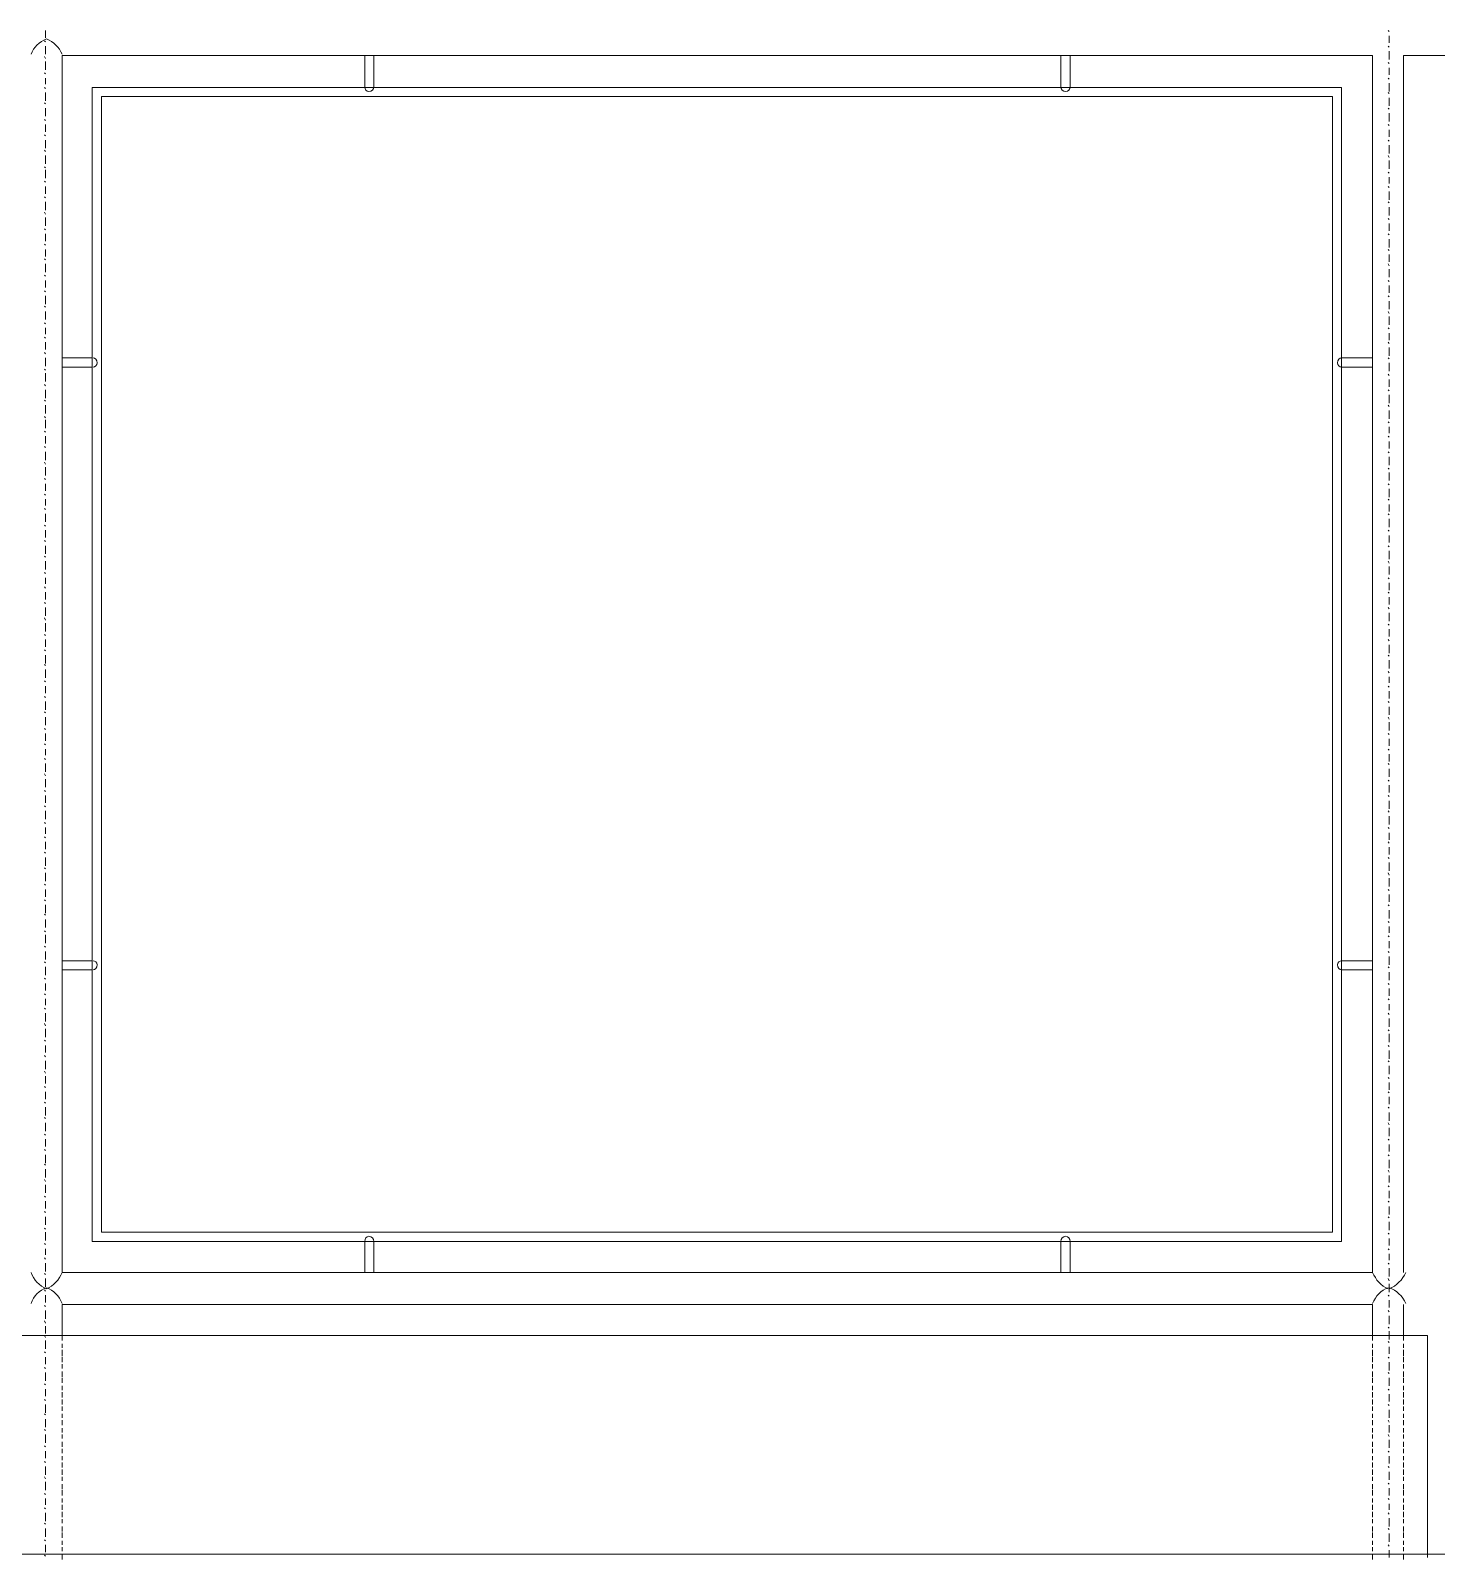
# Model space of a CAD drawing. Header units: millimetres. Extents: x 2928 to 3112, y 1220 to 1280.
# Drawn here: x 3072.221 to 3074.473, y 1234.446 to 1236.896 of the extents above; entities that cross this region are included whole.
import ezdxf

# ---------------------------------------------------------------- set-up
doc = ezdxf.new("R2010")
doc.units = ezdxf.units.MM

msp = doc.modelspace()

# ---------------------------------------------------------------- linework, layer by layer
at = {"color": 252, "linetype": 'Continuous', "lineweight": 13, "true_color": 0x989898}
for points in [[(3072.2452, 1236.87775), (3072.24355, 1236.8794), (3072.24355, 1236.8794)], [(3072.2452, 1236.88437), (3072.2452, 1236.89594), (3072.2452, 1236.89594)], [(3074.39704, 1236.89429), (3074.39539, 1236.89594), (3074.39539, 1236.89594)], [(3074.39704, 1236.8761), (3074.39704, 1236.88767), (3074.39704, 1236.88767)], [(3072.2452, 1236.8579), (3072.2452, 1236.87113), (3072.2452, 1236.87113)], [(3074.39704, 1236.86948), (3074.39539, 1236.87113), (3074.39539, 1236.87113)], [(3074.39704, 1236.84963), (3074.39704, 1236.86286), (3074.39704, 1236.86286)], [(3072.2452, 1236.85129), (3072.24355, 1236.85459), (3072.24355, 1236.85459)], [(3072.2452, 1236.83309), (3072.2452, 1236.84632), (3072.2452, 1236.84632)], [(3074.39704, 1236.84302), (3074.39539, 1236.84467), (3074.39539, 1236.84467)], [(3074.39704, 1236.82482), (3074.39704, 1236.8364), (3074.39704, 1236.8364)], [(3072.2452, 1236.82648), (3072.24355, 1236.82813), (3072.24355, 1236.82813)], [(3072.2452, 1236.80994), (3072.2452, 1236.81986), (3072.2452, 1236.81986)], [(3074.39704, 1236.81821), (3074.39539, 1236.81986), (3074.39539, 1236.81986)], [(3074.39704, 1236.79836), (3074.39704, 1236.81159), (3074.39704, 1236.81159)], [(3072.2452, 1236.80332), (3072.24355, 1236.80497), (3072.24355, 1236.80497)], [(3072.2452, 1236.78347), (3072.2452, 1236.7967), (3072.2452, 1236.7967)], [(3074.39704, 1236.79505), (3074.39539, 1236.7967), (3074.39539, 1236.7967)], [(3074.39704, 1236.7752), (3074.39704, 1236.78843), (3074.39704, 1236.78843)], [(3072.2452, 1236.77851), (3072.24355, 1236.78016), (3072.24355, 1236.78016)], [(3072.2452, 1236.75866), (3072.2452, 1236.77189), (3072.2452, 1236.77189)], [(3074.39704, 1236.77024), (3074.39539, 1236.77189), (3074.39539, 1236.77189)], [(3074.39704, 1236.75039), (3074.39704, 1236.76362), (3074.39704, 1236.76362)], [(3072.2452, 1236.75205), (3072.24355, 1236.7537), (3072.24355, 1236.7537)], [(3072.2452, 1236.73385), (3072.2452, 1236.74543), (3072.2452, 1236.74543)], [(3074.39704, 1236.74378), (3074.39539, 1236.74543), (3074.39539, 1236.74543)], [(3074.39704, 1236.72558), (3074.39704, 1236.73716), (3074.39704, 1236.73716)], [(3072.2452, 1236.72724), (3072.24355, 1236.72889), (3072.24355, 1236.72889)], [(3072.2452, 1236.70739), (3072.2452, 1236.72062), (3072.2452, 1236.72062)], [(3074.39704, 1236.71897), (3074.39539, 1236.72062), (3074.39539, 1236.72062)], [(3074.39704, 1236.69912), (3074.39704, 1236.71235), (3074.39704, 1236.71235)], [(3072.2452, 1236.70243), (3072.24355, 1236.70408), (3072.24355, 1236.70408)], [(3072.2452, 1236.68258), (3072.2452, 1236.69581), (3072.2452, 1236.69581)], [(3074.39704, 1236.6925), (3074.39539, 1236.69581), (3074.39539, 1236.69581)], [(3074.39704, 1236.67431), (3074.39704, 1236.68754), (3074.39704, 1236.68754)], [(3072.2452, 1236.67596), (3072.24355, 1236.67762), (3072.24355, 1236.67762)], [(3072.2452, 1236.65942), (3072.2452, 1236.67265), (3072.2452, 1236.67265)], [(3074.39704, 1236.66769), (3074.39539, 1236.66935), (3074.39539, 1236.66935)], [(3074.39704, 1236.65115), (3074.39704, 1236.66108), (3074.39704, 1236.66108)], [(3072.2452, 1236.65281), (3072.24355, 1236.65446), (3072.24355, 1236.65446)], [(3072.2452, 1236.63461), (3072.2452, 1236.64619), (3072.2452, 1236.64619)], [(3074.39704, 1236.64454), (3074.39539, 1236.64619), (3074.39539, 1236.64619)], [(3074.39704, 1236.62469), (3074.39704, 1236.63792), (3074.39704, 1236.63792)], [(3072.2452, 1236.628), (3072.24355, 1236.62965), (3072.24355, 1236.62965)], [(3072.2452, 1236.60815), (3072.2452, 1236.62138), (3072.2452, 1236.62138)], [(3074.39704, 1236.61973), (3074.39539, 1236.62138), (3074.39539, 1236.62138)], [(3074.39704, 1236.59988), (3074.39704, 1236.61311), (3074.39704, 1236.61311)], [(3072.2452, 1236.60153), (3072.24355, 1236.60484), (3072.24355, 1236.60484)], [(3072.2452, 1236.58334), (3072.2452, 1236.59657), (3072.2452, 1236.59657)], [(3074.39704, 1236.59326), (3074.39539, 1236.59492), (3074.39539, 1236.59492)], [(3074.39704, 1236.57507), (3074.39704, 1236.58665), (3074.39704, 1236.58665)], [(3072.2452, 1236.57672), (3072.24355, 1236.57838), (3072.24355, 1236.57838)], [(3072.2452, 1236.55853), (3072.2452, 1236.57011), (3072.2452, 1236.57011)], [(3074.39704, 1236.56845), (3074.39539, 1236.57011), (3074.39539, 1236.57011)], [(3074.39704, 1236.54861), (3074.39704, 1236.56184), (3074.39704, 1236.56184)], [(3072.2452, 1236.55191), (3072.24355, 1236.55357), (3072.24355, 1236.55357)], [(3072.2452, 1236.53372), (3072.2452, 1236.5453), (3072.2452, 1236.5453)], [(3074.39704, 1236.54364), (3074.39539, 1236.5453), (3074.39539, 1236.5453)], [(3074.39704, 1236.52545), (3074.39704, 1236.53703), (3074.39704, 1236.53703)], [(3072.2452, 1236.52876), (3072.24355, 1236.53041), (3072.24355, 1236.53041)], [(3072.2452, 1236.50891), (3072.2452, 1236.52214), (3072.2452, 1236.52214)], [(3074.39704, 1236.51883), (3074.39539, 1236.52214), (3074.39539, 1236.52214)], [(3074.39704, 1236.50064), (3074.39704, 1236.51387), (3074.39704, 1236.51387)], [(3072.2452, 1236.50229), (3072.24355, 1236.50395), (3072.24355, 1236.50395)], [(3072.2452, 1236.4841), (3072.2452, 1236.49568), (3072.2452, 1236.49568)], [(3074.39704, 1236.49402), (3074.39539, 1236.49568), (3074.39539, 1236.49568)], [(3074.39704, 1236.47583), (3074.39704, 1236.48741), (3074.39704, 1236.48741)], [(3072.2452, 1236.47748), (3072.24355, 1236.47914), (3072.24355, 1236.47914)], [(3072.2452, 1236.45764), (3072.2452, 1236.47087), (3072.2452, 1236.47087)], [(3074.39704, 1236.46921), (3074.39539, 1236.47087), (3074.39539, 1236.47087)], [(3072.2452, 1236.45267), (3072.24355, 1236.45433), (3072.24355, 1236.45433)], [(3072.2452, 1236.43283), (3072.2452, 1236.44606), (3072.2452, 1236.44606)], [(3074.39704, 1236.44275), (3074.39539, 1236.44606), (3074.39539, 1236.44606)], [(3074.39704, 1236.44937), (3074.39704, 1236.4626), (3074.39704, 1236.4626)], [(3072.2452, 1236.42621), (3072.24355, 1236.42786), (3072.24355, 1236.42786)], [(3072.2452, 1236.40967), (3072.2452, 1236.41959), (3072.2452, 1236.41959)], [(3074.39704, 1236.41794), (3074.39539, 1236.41959), (3074.39539, 1236.41959)], [(3074.39704, 1236.42456), (3074.39704, 1236.43779), (3074.39704, 1236.43779)], [(3072.2452, 1236.40305), (3072.24355, 1236.40471), (3072.24355, 1236.40471)], [(3072.2452, 1236.38486), (3072.2452, 1236.39644), (3072.2452, 1236.39644)], [(3074.39704, 1236.39478), (3074.39539, 1236.39644), (3074.39539, 1236.39644)], [(3074.39704, 1236.39975), (3074.39704, 1236.41132), (3074.39704, 1236.41132)], [(3072.2452, 1236.37824), (3072.24355, 1236.3799), (3072.24355, 1236.3799)], [(3072.2452, 1236.3584), (3072.2452, 1236.37163), (3072.2452, 1236.37163)], [(3074.39704, 1236.36997), (3074.39539, 1236.37163), (3074.39539, 1236.37163)], [(3074.39704, 1236.37494), (3074.39704, 1236.38817), (3074.39704, 1236.38817)], [(3072.2452, 1236.35178), (3072.24355, 1236.35343), (3072.24355, 1236.35343)], [(3072.2452, 1236.33359), (3072.2452, 1236.34682), (3072.2452, 1236.34682)], [(3074.39704, 1236.34351), (3074.39539, 1236.34517), (3074.39539, 1236.34517)], [(3074.39704, 1236.35013), (3074.39704, 1236.36336), (3074.39704, 1236.36336)], [(3072.2452, 1236.32697), (3072.24355, 1236.32863), (3072.24355, 1236.32863)], [(3072.2452, 1236.30712), (3072.2452, 1236.32036), (3072.2452, 1236.32036)], [(3074.39704, 1236.3187), (3074.39539, 1236.32036), (3074.39539, 1236.32036)], [(3074.39704, 1236.32532), (3074.39704, 1236.3369), (3074.39704, 1236.3369)], [(3072.2452, 1236.30216), (3072.24355, 1236.30382), (3072.24355, 1236.30382)], [(3072.2452, 1236.28231), (3072.2452, 1236.29555), (3072.2452, 1236.29555)], [(3074.39704, 1236.29389), (3074.39539, 1236.29555), (3074.39539, 1236.29555)], [(3074.39704, 1236.29885), (3074.39704, 1236.31209), (3074.39704, 1236.31209)], [(3072.2452, 1236.2757), (3072.24355, 1236.27735), (3072.24355, 1236.27735)], [(3072.2452, 1236.25916), (3072.2452, 1236.27239), (3072.2452, 1236.27239)], [(3074.39704, 1236.26743), (3074.39539, 1236.26908), (3074.39539, 1236.26908)], [(3074.39704, 1236.27404), (3074.39704, 1236.28728), (3074.39704, 1236.28728)], [(3072.2452, 1236.25254), (3072.24355, 1236.2542), (3072.24355, 1236.2542)], [(3072.2452, 1236.23435), (3072.2452, 1236.24593), (3072.2452, 1236.24593)], [(3074.39704, 1236.24427), (3074.39539, 1236.24593), (3074.39539, 1236.24593)], [(3074.39704, 1236.25089), (3074.39704, 1236.26081), (3074.39704, 1236.26081)], [(3072.2452, 1236.22773), (3072.24355, 1236.22939), (3072.24355, 1236.22939)], [(3072.2452, 1236.20788), (3072.2452, 1236.22112), (3072.2452, 1236.22112)], [(3074.39704, 1236.21946), (3074.39539, 1236.22112), (3074.39539, 1236.22112)], [(3074.39704, 1236.22608), (3074.39704, 1236.23766), (3074.39704, 1236.23766)], [(3072.2452, 1236.20127), (3072.24355, 1236.20458), (3072.24355, 1236.20458)], [(3072.2452, 1236.18307), (3072.2452, 1236.19631), (3072.2452, 1236.19631)], [(3074.39704, 1236.193), (3074.39539, 1236.19465), (3074.39539, 1236.19465)], [(3074.39704, 1236.19961), (3074.39704, 1236.21285), (3074.39704, 1236.21285)], [(3072.2452, 1236.17646), (3072.24355, 1236.17811), (3072.24355, 1236.17811)], [(3072.2452, 1236.15826), (3072.2452, 1236.16984), (3072.2452, 1236.16984)], [(3074.39704, 1236.16819), (3074.39539, 1236.16984), (3074.39539, 1236.16984)], [(3074.39704, 1236.1748), (3074.39704, 1236.18804), (3074.39704, 1236.18804)], [(3072.2452, 1236.15165), (3072.24355, 1236.1533), (3072.24355, 1236.1533)], [(3072.2452, 1236.13511), (3072.2452, 1236.14503), (3072.2452, 1236.14503)], [(3074.39704, 1236.14338), (3074.39539, 1236.14503), (3074.39539, 1236.14503)], [(3074.39704, 1236.14834), (3074.39704, 1236.16157), (3074.39704, 1236.16157)], [(3072.2452, 1236.12849), (3072.24355, 1236.13015), (3072.24355, 1236.13015)], [(3072.2452, 1236.10864), (3072.2452, 1236.12188), (3072.2452, 1236.12188)], [(3074.39704, 1236.12022), (3074.39539, 1236.12188), (3074.39539, 1236.12188)], [(3074.39704, 1236.12518), (3074.39704, 1236.13676), (3074.39704, 1236.13676)], [(3072.2452, 1236.10203), (3072.24355, 1236.10368), (3072.24355, 1236.10368)], [(3072.2452, 1236.08383), (3072.2452, 1236.09541), (3072.2452, 1236.09541)], [(3074.39704, 1236.09376), (3074.39539, 1236.09541), (3074.39539, 1236.09541)], [(3074.39704, 1236.10037), (3074.39704, 1236.11361), (3074.39704, 1236.11361)], [(3072.2452, 1236.07722), (3072.24355, 1236.07887), (3072.24355, 1236.07887)], [(3074.39704, 1236.07556), (3074.39704, 1236.08714), (3074.39704, 1236.08714)], [(3072.2452, 1236.05241), (3072.24355, 1236.05406), (3072.24355, 1236.05406)], [(3072.2452, 1236.05737), (3072.2452, 1236.0706), (3072.2452, 1236.0706)], [(3074.39704, 1236.06895), (3074.39539, 1236.0706), (3074.39539, 1236.0706)], [(3074.39704, 1236.0491), (3074.39704, 1236.06233), (3074.39704, 1236.06233)], [(3072.2452, 1236.02595), (3072.24355, 1236.0276), (3072.24355, 1236.0276)], [(3072.2452, 1236.03256), (3072.2452, 1236.04579), (3072.2452, 1236.04579)], [(3074.39704, 1236.04249), (3074.39539, 1236.04579), (3074.39539, 1236.04579)], [(3074.39704, 1236.02429), (3074.39704, 1236.03752), (3074.39704, 1236.03752)], [(3072.2452, 1236.00279), (3072.24355, 1236.00444), (3072.24355, 1236.00444)], [(3072.2452, 1236.00941), (3072.2452, 1236.01933), (3072.2452, 1236.01933)], [(3074.39704, 1236.01768), (3074.39539, 1236.01933), (3074.39539, 1236.01933)], [(3074.39704, 1235.99948), (3074.39704, 1236.01106), (3074.39704, 1236.01106)], [(3072.2452, 1235.97798), (3072.24355, 1235.97963), (3072.24355, 1235.97963)], [(3072.2452, 1235.9846), (3072.2452, 1235.99617), (3072.2452, 1235.99617)], [(3074.39704, 1235.99452), (3074.39539, 1235.99617), (3074.39539, 1235.99617)], [(3074.39704, 1235.97633), (3074.39704, 1235.9879), (3074.39704, 1235.9879)], [(3072.2452, 1235.95152), (3072.24355, 1235.95482), (3072.24355, 1235.95482)], [(3072.2452, 1235.95813), (3072.2452, 1235.97136), (3072.2452, 1235.97136)], [(3074.39704, 1235.96971), (3074.39539, 1235.97136), (3074.39539, 1235.97136)], [(3074.39704, 1235.94986), (3074.39704, 1235.96309), (3074.39704, 1235.96309)], [(3072.2452, 1235.92671), (3072.24355, 1235.92836), (3072.24355, 1235.92836)], [(3072.2452, 1235.93332), (3072.2452, 1235.94655), (3072.2452, 1235.94655)], [(3074.39704, 1235.94325), (3074.39539, 1235.9449), (3074.39539, 1235.9449)], [(3074.39704, 1235.92505), (3074.39704, 1235.93663), (3074.39704, 1235.93663)], [(3072.2452, 1235.9019), (3072.24355, 1235.90355), (3072.24355, 1235.90355)], [(3072.2452, 1235.90851), (3072.2452, 1235.92009), (3072.2452, 1235.92009)], [(3074.39704, 1235.91844), (3074.39539, 1235.92009), (3074.39539, 1235.92009)], [(3074.39704, 1235.89859), (3074.39704, 1235.91182), (3074.39704, 1235.91182)], [(3072.2452, 1235.87874), (3072.24355, 1235.88039), (3072.24355, 1235.88039)], [(3072.2452, 1235.88205), (3072.2452, 1235.89528), (3072.2452, 1235.89528)], [(3074.39704, 1235.89363), (3074.39539, 1235.89528), (3074.39539, 1235.89528)], [(3074.39704, 1235.87378), (3074.39704, 1235.88701), (3074.39704, 1235.88701)], [(3072.2452, 1235.85228), (3072.24355, 1235.85393), (3072.24355, 1235.85393)], [(3072.2452, 1235.85889), (3072.2452, 1235.87212), (3072.2452, 1235.87212)], [(3074.39704, 1235.86716), (3074.39539, 1235.86882), (3074.39539, 1235.86882)], [(3074.39704, 1235.85062), (3074.39704, 1235.86055), (3074.39704, 1235.86055)], [(3072.2452, 1235.82747), (3072.24355, 1235.82912), (3072.24355, 1235.82912)], [(3072.2452, 1235.83408), (3072.2452, 1235.84566), (3072.2452, 1235.84566)], [(3074.39704, 1235.84401), (3074.39539, 1235.84566), (3074.39539, 1235.84566)], [(3074.39704, 1235.82581), (3074.39704, 1235.83739), (3074.39704, 1235.83739)], [(3072.2452, 1235.80266), (3072.24355, 1235.80431), (3072.24355, 1235.80431)], [(3072.2452, 1235.80762), (3072.2452, 1235.82085), (3072.2452, 1235.82085)], [(3074.39704, 1235.8192), (3074.39539, 1235.82085), (3074.39539, 1235.82085)], [(3074.39704, 1235.79935), (3074.39704, 1235.81258), (3074.39704, 1235.81258)], [(3072.2452, 1235.77619), (3072.24355, 1235.77785), (3072.24355, 1235.77785)], [(3072.2452, 1235.78281), (3072.2452, 1235.79604), (3072.2452, 1235.79604)], [(3074.39704, 1235.79273), (3074.39539, 1235.79604), (3074.39539, 1235.79604)], [(3074.39704, 1235.77454), (3074.39704, 1235.78777), (3074.39704, 1235.78777)], [(3072.2452, 1235.75138), (3072.24355, 1235.75304), (3072.24355, 1235.75304)], [(3072.2452, 1235.758), (3072.2452, 1235.76958), (3072.2452, 1235.76958)], [(3074.39704, 1235.76792), (3074.39539, 1235.76958), (3074.39539, 1235.76958)], [(3074.39704, 1235.74973), (3074.39704, 1235.76131), (3074.39704, 1235.76131)], [(3072.2452, 1235.72823), (3072.24355, 1235.72988), (3072.24355, 1235.72988)], [(3072.2452, 1235.73484), (3072.2452, 1235.74477), (3072.2452, 1235.74477)], [(3074.39704, 1235.74311), (3074.39539, 1235.74477), (3074.39539, 1235.74477)], [(3074.39704, 1235.72492), (3074.39704, 1235.7365), (3074.39704, 1235.7365)], [(3072.2452, 1235.70176), (3072.24355, 1235.70507), (3072.24355, 1235.70507)], [(3072.2452, 1235.70838), (3072.2452, 1235.72161), (3072.2452, 1235.72161)], [(3074.39704, 1235.71996), (3074.39539, 1235.72161), (3074.39539, 1235.72161)], [(3074.39704, 1235.70011), (3074.39704, 1235.71334), (3074.39704, 1235.71334)], [(3072.2452, 1235.68357), (3072.2452, 1235.6968), (3072.2452, 1235.6968)], [(3074.39704, 1235.69349), (3074.39539, 1235.69515), (3074.39539, 1235.69515)], [(3074.39704, 1235.6753), (3074.39704, 1235.68688), (3074.39704, 1235.68688)], [(3072.2452, 1235.67695), (3072.24355, 1235.67861), (3072.24355, 1235.67861)], [(3072.2452, 1235.65876), (3072.2452, 1235.67034), (3072.2452, 1235.67034)], [(3074.39704, 1235.66868), (3074.39539, 1235.67034), (3074.39539, 1235.67034)], [(3074.39704, 1235.64884), (3074.39704, 1235.66207), (3074.39704, 1235.66207)], [(3072.2452, 1235.65214), (3072.24355, 1235.6538), (3072.24355, 1235.6538)], [(3072.2452, 1235.6323), (3072.2452, 1235.64553), (3072.2452, 1235.64553)], [(3074.39704, 1235.64387), (3074.39539, 1235.64553), (3074.39539, 1235.64553)], [(3074.39704, 1235.62403), (3074.39704, 1235.63726), (3074.39704, 1235.63726)], [(3072.2452, 1235.62568), (3072.24355, 1235.62733), (3072.24355, 1235.62733)], [(3072.2452, 1235.60914), (3072.2452, 1235.61906), (3072.2452, 1235.61906)], [(3074.39704, 1235.61741), (3074.39539, 1235.61906), (3074.39539, 1235.61906)], [(3074.39704, 1235.59922), (3074.39704, 1235.61079), (3074.39704, 1235.61079)], [(3072.2452, 1235.60252), (3072.24355, 1235.60418), (3072.24355, 1235.60418)], [(3072.2452, 1235.58433), (3072.2452, 1235.59591), (3072.2452, 1235.59591)], [(3074.39704, 1235.59425), (3074.39539, 1235.59591), (3074.39539, 1235.59591)], [(3074.39704, 1235.57606), (3074.39704, 1235.58764), (3074.39704, 1235.58764)], [(3072.2452, 1235.57771), (3072.24355, 1235.57937), (3072.24355, 1235.57937)], [(3072.2452, 1235.55787), (3072.2452, 1235.5711), (3072.2452, 1235.5711)], [(3074.39704, 1235.56944), (3074.39539, 1235.5711), (3074.39539, 1235.5711)], [(3074.39704, 1235.5496), (3074.39704, 1235.56283), (3074.39704, 1235.56283)], [(3072.2452, 1235.5529), (3072.24355, 1235.55456), (3072.24355, 1235.55456)], [(3072.2452, 1235.53306), (3072.2452, 1235.54629), (3072.2452, 1235.54629)], [(3074.39704, 1235.54298), (3074.39539, 1235.54629), (3074.39539, 1235.54629)], [(3074.39704, 1235.52479), (3074.39704, 1235.53802), (3074.39704, 1235.53802)], [(3072.2452, 1235.52644), (3072.24355, 1235.52809), (3072.24355, 1235.52809)], [(3072.2452, 1235.50825), (3072.2452, 1235.51982), (3072.2452, 1235.51982)], [(3074.39704, 1235.51817), (3074.39539, 1235.51982), (3074.39539, 1235.51982)], [(3074.39704, 1235.49998), (3074.39704, 1235.51155), (3074.39704, 1235.51155)], [(3072.2452, 1235.50163), (3072.24355, 1235.50328), (3072.24355, 1235.50328)], [(3072.2452, 1235.48178), (3072.2452, 1235.49502), (3072.2452, 1235.49502)], [(3074.39704, 1235.49336), (3074.39539, 1235.49502), (3074.39539, 1235.49502)], [(3074.39704, 1235.47351), (3074.39704, 1235.48675), (3074.39704, 1235.48675)], [(3072.2452, 1235.47848), (3072.24355, 1235.48013), (3072.24355, 1235.48013)], [(3072.2452, 1235.45863), (3072.2452, 1235.47186), (3072.2452, 1235.47186)], [(3074.39704, 1235.4669), (3074.39539, 1235.46855), (3074.39539, 1235.46855)], [(3074.39704, 1235.45036), (3074.39704, 1235.46028), (3074.39704, 1235.46028)], [(3072.2452, 1235.45201), (3072.24355, 1235.45367), (3072.24355, 1235.45367)], [(3072.2452, 1235.43382), (3072.2452, 1235.44705), (3072.2452, 1235.44705)], [(3074.39704, 1235.44374), (3074.39539, 1235.4454), (3074.39539, 1235.4454)], [(3074.39704, 1235.42555), (3074.39704, 1235.43713), (3074.39704, 1235.43713)], [(3072.2452, 1235.4272), (3072.24355, 1235.42886), (3072.24355, 1235.42886)], [(3072.2452, 1235.40735), (3072.2452, 1235.42059), (3072.2452, 1235.42059)], [(3074.39704, 1235.41893), (3074.39539, 1235.42059), (3074.39539, 1235.42059)], [(3074.39704, 1235.39908), (3074.39704, 1235.41232), (3074.39704, 1235.41232)], [(3072.2452, 1235.40239), (3072.24355, 1235.40405), (3072.24355, 1235.40405)], [(3072.2452, 1235.38254), (3072.2452, 1235.39578), (3072.2452, 1235.39578)], [(3074.39704, 1235.39412), (3074.39539, 1235.39578), (3074.39539, 1235.39578)], [(3074.39704, 1235.37427), (3074.39704, 1235.38751), (3074.39704, 1235.38751)], [(3072.2452, 1235.37593), (3072.24355, 1235.37758), (3072.24355, 1235.37758)], [(3072.2452, 1235.35773), (3072.2452, 1235.36931), (3072.2452, 1235.36931)], [(3074.39704, 1235.36766), (3074.39539, 1235.36931), (3074.39539, 1235.36931)], [(3074.39704, 1235.34946), (3074.39704, 1235.36104), (3074.39704, 1235.36104)], [(3072.2452, 1235.35112), (3072.24355, 1235.35277), (3072.24355, 1235.35277)], [(3072.2452, 1235.33458), (3072.2452, 1235.3445), (3072.2452, 1235.3445)], [(3074.39704, 1235.34285), (3074.39539, 1235.3445), (3074.39539, 1235.3445)], [(3074.39704, 1235.32631), (3074.39704, 1235.33623), (3074.39704, 1235.33623)], [(3072.2452, 1235.32796), (3072.24355, 1235.32962), (3072.24355, 1235.32962)], [(3072.2452, 1235.30811), (3072.2452, 1235.32135), (3072.2452, 1235.32135)], [(3074.39704, 1235.31969), (3074.39539, 1235.32135), (3074.39539, 1235.32135)], [(3074.39704, 1235.29984), (3074.39704, 1235.31308), (3074.39704, 1235.31308)], [(3072.2452, 1235.3015), (3072.24355, 1235.30481), (3072.24355, 1235.30481)], [(3072.2452, 1235.2833), (3072.2452, 1235.29654), (3072.2452, 1235.29654)], [(3074.39704, 1235.29323), (3074.39539, 1235.29488), (3074.39539, 1235.29488)], [(3074.39704, 1235.27503), (3074.39704, 1235.28827), (3074.39704, 1235.28827)], [(3072.2452, 1235.27669), (3072.24355, 1235.27834), (3072.24355, 1235.27834)], [(3072.2452, 1235.25849), (3072.2452, 1235.27007), (3072.2452, 1235.27007)], [(3074.39704, 1235.26842), (3074.39539, 1235.27007), (3074.39539, 1235.27007)], [(3072.2452, 1235.25188), (3072.24355, 1235.25353), (3072.24355, 1235.25353)], [(3072.2452, 1235.23203), (3072.2452, 1235.24526), (3072.2452, 1235.24526)], [(3074.39704, 1235.24361), (3074.39539, 1235.24526), (3074.39539, 1235.24526)], [(3074.39704, 1235.24857), (3074.39704, 1235.2618), (3074.39704, 1235.2618)], [(3072.2452, 1235.22541), (3072.24355, 1235.22872), (3072.24355, 1235.22872)], [(3072.2452, 1235.20888), (3072.2452, 1235.22045), (3072.2452, 1235.22045)], [(3074.39704, 1235.21714), (3074.39539, 1235.2188), (3074.39539, 1235.2188)], [(3074.39704, 1235.22376), (3074.39704, 1235.23699), (3074.39704, 1235.23699)], [(3072.2452, 1235.20226), (3072.24355, 1235.20391), (3072.24355, 1235.20391)], [(3072.2452, 1235.18407), (3072.2452, 1235.19564), (3072.2452, 1235.19564)], [(3074.39704, 1235.19399), (3074.39539, 1235.19564), (3074.39539, 1235.19564)], [(3074.39704, 1235.19895), (3074.39704, 1235.21053), (3074.39704, 1235.21053)], [(3072.2452, 1235.17745), (3072.24355, 1235.1791), (3072.24355, 1235.1791)], [(3072.2452, 1235.1576), (3072.2452, 1235.17083), (3072.2452, 1235.17083)], [(3074.39704, 1235.16918), (3074.39539, 1235.17083), (3074.39539, 1235.17083)], [(3074.39704, 1235.1758), (3074.39704, 1235.18737), (3074.39704, 1235.18737)], [(3072.2452, 1235.15264), (3072.24355, 1235.15429), (3072.24355, 1235.15429)], [(3072.2452, 1235.13279), (3072.2452, 1235.14602), (3072.2452, 1235.14602)], [(3074.39704, 1235.14272), (3074.39539, 1235.14602), (3074.39539, 1235.14602)], [(3074.39704, 1235.14933), (3074.39704, 1235.16256), (3074.39704, 1235.16256)], [(3072.2452, 1235.12618), (3072.24355, 1235.12783), (3072.24355, 1235.12783)], [(3072.2452, 1235.10798), (3072.2452, 1235.11956), (3072.2452, 1235.11956)], [(3074.39704, 1235.11791), (3074.39539, 1235.11956), (3074.39539, 1235.11956)], [(3074.39704, 1235.12452), (3074.39704, 1235.13775), (3074.39704, 1235.13775)], [(3072.2452, 1235.10137), (3072.24355, 1235.10302), (3072.24355, 1235.10302)], [(3072.2452, 1235.08152), (3072.2452, 1235.09475), (3072.2452, 1235.09475)], [(3074.39704, 1235.0931), (3074.39539, 1235.09475), (3074.39539, 1235.09475)], [(3074.39704, 1235.09971), (3074.39704, 1235.11129), (3074.39704, 1235.11129)], [(3072.2452, 1235.07821), (3072.24355, 1235.07986), (3072.24355, 1235.07986)], [(3072.2452, 1235.05836), (3072.2452, 1235.07159), (3072.2452, 1235.07159)], [(3074.39704, 1235.06663), (3074.39539, 1235.06994), (3074.39539, 1235.06994)], [(3074.39704, 1235.07325), (3074.39704, 1235.08648), (3074.39704, 1235.08648)], [(3072.2452, 1235.05175), (3072.24355, 1235.05505), (3072.24355, 1235.05505)], [(3072.2452, 1235.03355), (3072.2452, 1235.04678), (3072.2452, 1235.04678)], [(3074.39704, 1235.04348), (3074.39539, 1235.04513), (3074.39539, 1235.04513)], [(3074.39704, 1235.05009), (3074.39704, 1235.06167), (3074.39704, 1235.06167)], [(3072.2452, 1235.02694), (3072.24355, 1235.02859), (3072.24355, 1235.02859)], [(3072.2452, 1235.00874), (3072.2452, 1235.02032), (3072.2452, 1235.02032)], [(3074.39704, 1235.01867), (3074.39539, 1235.02032), (3074.39539, 1235.02032)], [(3074.39704, 1235.02528), (3074.39704, 1235.03686), (3074.39704, 1235.03686)], [(3072.2452, 1235.00213), (3072.24355, 1235.00378), (3072.24355, 1235.00378)], [(3072.2452, 1234.98228), (3072.2452, 1234.99551), (3072.2452, 1234.99551)], [(3074.39704, 1234.99386), (3074.39539, 1234.99551), (3074.39539, 1234.99551)], [(3074.39704, 1234.99882), (3074.39704, 1235.01205), (3074.39704, 1235.01205)], [(3072.2452, 1234.97566), (3072.24355, 1234.97732), (3072.24355, 1234.97732)], [(3072.2452, 1234.95747), (3072.2452, 1234.9707), (3072.2452, 1234.9707)], [(3074.39704, 1234.96739), (3074.39539, 1234.96905), (3074.39539, 1234.96905)], [(3074.39704, 1234.97401), (3074.39704, 1234.98724), (3074.39704, 1234.98724)], [(3072.2452, 1234.95085), (3072.24355, 1234.95251), (3072.24355, 1234.95251)], [(3072.2452, 1234.93431), (3072.2452, 1234.94424), (3072.2452, 1234.94424)], [(3074.39704, 1234.94258), (3074.39539, 1234.94424), (3074.39539, 1234.94424)], [(3074.39704, 1234.9492), (3074.39704, 1234.96078), (3074.39704, 1234.96078)], [(3072.2452, 1234.9277), (3072.24355, 1234.92935), (3072.24355, 1234.92935)], [(3072.2452, 1234.90785), (3072.2452, 1234.92108), (3072.2452, 1234.92108)], [(3074.39704, 1234.91943), (3074.39539, 1234.92108), (3074.39539, 1234.92108)], [(3074.39704, 1234.92604), (3074.39704, 1234.93597), (3074.39704, 1234.93597)], [(3072.2452, 1234.90289), (3072.24355, 1234.90454), (3072.24355, 1234.90454)], [(3072.2452, 1234.88304), (3072.2452, 1234.89627), (3072.2452, 1234.89627)], [(3074.39704, 1234.89296), (3074.39539, 1234.89627), (3074.39539, 1234.89627)], [(3074.39704, 1234.89958), (3074.39704, 1234.91281), (3074.39704, 1234.91281)], [(3072.2452, 1234.87642), (3072.24355, 1234.87808), (3072.24355, 1234.87808)], [(3074.39704, 1234.87477), (3074.39704, 1234.888), (3074.39704, 1234.888)], [(3072.2452, 1234.85161), (3072.24355, 1234.85327), (3072.24355, 1234.85327)], [(3072.2452, 1234.85823), (3072.2452, 1234.86981), (3072.2452, 1234.86981)], [(3074.39704, 1234.86815), (3074.39539, 1234.86981), (3074.39539, 1234.86981)], [(3074.39704, 1234.84996), (3074.39704, 1234.86154), (3074.39704, 1234.86154)], [(3072.2452, 1234.82515), (3072.24355, 1234.82846), (3072.24355, 1234.82846)], [(3072.2452, 1234.83177), (3072.2452, 1234.845), (3072.2452, 1234.845)], [(3074.39704, 1234.84334), (3074.39539, 1234.845), (3074.39539, 1234.845)], [(3074.39704, 1234.8235), (3074.39704, 1234.83673), (3074.39704, 1234.83673)], [(3072.2452, 1234.80199), (3072.24355, 1234.8053), (3072.24355, 1234.8053)], [(3072.2452, 1234.80861), (3072.2452, 1234.82019), (3072.2452, 1234.82019)], [(3072.27167, 1234.8053), (3072.27167, 1234.79703), (3072.27167, 1234.79703)], [(3074.37058, 1234.79703), (3074.37058, 1234.8053), (3074.37058, 1234.8053)], [(3074.39704, 1234.81688), (3074.39539, 1234.81853), (3074.39539, 1234.81853)], [(3074.39704, 1234.79869), (3074.39704, 1234.81192), (3074.39704, 1234.81192)], [(3074.4202, 1234.8053), (3074.4202, 1234.79703), (3074.4202, 1234.79703)], [(3072.2452, 1234.77718), (3072.24355, 1234.77884), (3072.24355, 1234.77884)], [(3072.2452, 1234.7838), (3072.2452, 1234.79703), (3072.2452, 1234.79703)], [(3072.27167, 1234.79207), (3072.27167, 1234.78545), (3072.27167, 1234.78545)], [(3072.27167, 1234.78215), (3072.27167, 1234.77222), (3072.27167, 1234.77222)], [(3074.37058, 1234.78545), (3074.37058, 1234.79207), (3074.37058, 1234.79207)], [(3074.37058, 1234.77222), (3074.37058, 1234.78215), (3074.37058, 1234.78215)], [(3074.39704, 1234.79372), (3074.39539, 1234.79538), (3074.39539, 1234.79538)], [(3074.39704, 1234.77553), (3074.39704, 1234.78711), (3074.39704, 1234.78711)], [(3074.4202, 1234.79207), (3074.4202, 1234.78545), (3074.4202, 1234.78545)], [(3074.4202, 1234.78215), (3074.4202, 1234.77222), (3074.4202, 1234.77222)], [(3072.2452, 1234.75237), (3072.24355, 1234.75403), (3072.24355, 1234.75403)], [(3072.2452, 1234.75899), (3072.2452, 1234.77057), (3072.2452, 1234.77057)], [(3072.27167, 1234.77057), (3072.27167, 1234.7623), (3072.27167, 1234.7623)], [(3072.27167, 1234.75899), (3072.27167, 1234.75237), (3072.27167, 1234.75237)], [(3074.37058, 1234.7623), (3074.37058, 1234.77057), (3074.37058, 1234.77057)], [(3074.37058, 1234.75237), (3074.37058, 1234.75899), (3074.37058, 1234.75899)], [(3074.39704, 1234.76891), (3074.39539, 1234.77057), (3074.39539, 1234.77057)], [(3074.39704, 1234.74907), (3074.39704, 1234.7623), (3074.39704, 1234.7623)], [(3074.4202, 1234.77057), (3074.4202, 1234.7623), (3074.4202, 1234.7623)], [(3074.4202, 1234.75899), (3074.4202, 1234.75237), (3074.4202, 1234.75237)], [(3072.2452, 1234.72591), (3072.24355, 1234.72756), (3072.24355, 1234.72756)], [(3072.2452, 1234.73253), (3072.2452, 1234.74576), (3072.2452, 1234.74576)], [(3072.27167, 1234.74741), (3072.27167, 1234.73914), (3072.27167, 1234.73914)], [(3072.27167, 1234.73749), (3072.27167, 1234.72922), (3072.27167, 1234.72922)], [(3072.27167, 1234.72426), (3072.27167, 1234.71764), (3072.27167, 1234.71764)], [(3074.37058, 1234.73914), (3074.37058, 1234.74741), (3074.37058, 1234.74741)], [(3074.37058, 1234.72922), (3074.37058, 1234.73749), (3074.37058, 1234.73749)], [(3074.37058, 1234.71764), (3074.37058, 1234.72426), (3074.37058, 1234.72426)], [(3074.39704, 1234.7441), (3074.39539, 1234.74576), (3074.39539, 1234.74576)], [(3074.39704, 1234.72426), (3074.39704, 1234.73749), (3074.39704, 1234.73749)], [(3074.4202, 1234.74741), (3074.4202, 1234.73914), (3074.4202, 1234.73914)], [(3074.4202, 1234.73749), (3074.4202, 1234.72922), (3074.4202, 1234.72922)], [(3074.4202, 1234.72426), (3074.4202, 1234.71764), (3074.4202, 1234.71764)], [(3072.2452, 1234.7011), (3072.24355, 1234.70275), (3072.24355, 1234.70275)], [(3072.2452, 1234.70772), (3072.2452, 1234.71929), (3072.2452, 1234.71929)], [(3072.27167, 1234.71433), (3072.27167, 1234.70606), (3072.27167, 1234.70606)], [(3072.27167, 1234.70275), (3072.27167, 1234.69448), (3072.27167, 1234.69448)], [(3074.37058, 1234.70606), (3074.37058, 1234.71433), (3074.37058, 1234.71433)], [(3074.37058, 1234.69448), (3074.37058, 1234.70275), (3074.37058, 1234.70275)], [(3074.39704, 1234.71764), (3074.39539, 1234.71929), (3074.39539, 1234.71929)], [(3074.39704, 1234.69945), (3074.39704, 1234.71102), (3074.39704, 1234.71102)], [(3074.4202, 1234.71433), (3074.4202, 1234.70606), (3074.4202, 1234.70606)], [(3074.4202, 1234.70275), (3074.4202, 1234.69448), (3074.4202, 1234.69448)], [(3072.2452, 1234.67794), (3072.24355, 1234.6796), (3072.24355, 1234.6796)], [(3072.2452, 1234.68125), (3072.2452, 1234.69448), (3072.2452, 1234.69448)], [(3072.27167, 1234.69118), (3072.27167, 1234.68456), (3072.27167, 1234.68456)], [(3072.27167, 1234.6796), (3072.27167, 1234.67298), (3072.27167, 1234.67298)], [(3074.37058, 1234.68456), (3074.37058, 1234.69118), (3074.37058, 1234.69118)], [(3074.37058, 1234.67298), (3074.37058, 1234.6796), (3074.37058, 1234.6796)], [(3074.39704, 1234.69283), (3074.39539, 1234.69448), (3074.39539, 1234.69448)], [(3074.39704, 1234.67298), (3074.39704, 1234.68621), (3074.39704, 1234.68621)], [(3074.4202, 1234.69118), (3074.4202, 1234.68456), (3074.4202, 1234.68456)], [(3074.4202, 1234.6796), (3074.4202, 1234.67298), (3074.4202, 1234.67298)], [(3072.2452, 1234.65313), (3072.24355, 1234.65479), (3072.24355, 1234.65479)], [(3072.2452, 1234.6581), (3072.2452, 1234.67133), (3072.2452, 1234.67133)], [(3072.27167, 1234.66967), (3072.27167, 1234.6614), (3072.27167, 1234.6614)], [(3072.27167, 1234.65644), (3072.27167, 1234.64983), (3072.27167, 1234.64983)], [(3074.37058, 1234.6614), (3074.37058, 1234.66967), (3074.37058, 1234.66967)], [(3074.37058, 1234.64983), (3074.37058, 1234.65644), (3074.37058, 1234.65644)], [(3074.39704, 1234.66637), (3074.39539, 1234.66967), (3074.39539, 1234.66967)], [(3074.39704, 1234.64983), (3074.39704, 1234.6614), (3074.39704, 1234.6614)], [(3074.4202, 1234.66967), (3074.4202, 1234.6614), (3074.4202, 1234.6614)], [(3074.4202, 1234.65644), (3074.4202, 1234.64983), (3074.4202, 1234.64983)], [(3072.2452, 1234.62667), (3072.24355, 1234.62833), (3072.24355, 1234.62833)], [(3072.2452, 1234.63329), (3072.2452, 1234.64652), (3072.2452, 1234.64652)], [(3072.27167, 1234.64652), (3072.27167, 1234.6399), (3072.27167, 1234.6399)], [(3072.27167, 1234.63494), (3072.27167, 1234.62667), (3072.27167, 1234.62667)], [(3074.37058, 1234.6399), (3074.37058, 1234.64652), (3074.37058, 1234.64652)], [(3074.37058, 1234.62667), (3074.37058, 1234.63494), (3074.37058, 1234.63494)], [(3074.39704, 1234.64321), (3074.39539, 1234.64652), (3074.39539, 1234.64652)], [(3074.39704, 1234.62502), (3074.39704, 1234.63825), (3074.39704, 1234.63825)], [(3074.4202, 1234.64652), (3074.4202, 1234.6399), (3074.4202, 1234.6399)], [(3074.4202, 1234.63494), (3074.4202, 1234.62667), (3074.4202, 1234.62667)], [(3072.2452, 1234.60186), (3072.24355, 1234.60352), (3072.24355, 1234.60352)], [(3072.2452, 1234.60848), (3072.2452, 1234.62006), (3072.2452, 1234.62006)], [(3072.27167, 1234.62336), (3072.27167, 1234.61675), (3072.27167, 1234.61675)], [(3072.27167, 1234.61179), (3072.27167, 1234.60517), (3072.27167, 1234.60517)], [(3072.27167, 1234.60186), (3072.27167, 1234.59359), (3072.27167, 1234.59359)], [(3074.37058, 1234.61675), (3074.37058, 1234.62336), (3074.37058, 1234.62336)], [(3074.37058, 1234.60517), (3074.37058, 1234.61179), (3074.37058, 1234.61179)], [(3074.37058, 1234.59359), (3074.37058, 1234.60186), (3074.37058, 1234.60186)], [(3074.39704, 1234.6184), (3074.39539, 1234.62006), (3074.39539, 1234.62006)], [(3074.39704, 1234.60021), (3074.39704, 1234.61179), (3074.39704, 1234.61179)], [(3074.4202, 1234.62336), (3074.4202, 1234.61675), (3074.4202, 1234.61675)], [(3074.4202, 1234.61179), (3074.4202, 1234.60517), (3074.4202, 1234.60517)], [(3074.4202, 1234.60186), (3074.4202, 1234.59359), (3074.4202, 1234.59359)], [(3072.2452, 1234.5754), (3072.24355, 1234.57871), (3072.24355, 1234.57871)], [(3072.2452, 1234.58201), (3072.2452, 1234.59525), (3072.2452, 1234.59525)], [(3072.27167, 1234.59028), (3072.27167, 1234.58201), (3072.27167, 1234.58201)], [(3072.27167, 1234.57871), (3072.27167, 1234.57209), (3072.27167, 1234.57209)], [(3074.37058, 1234.58201), (3074.37058, 1234.59028), (3074.37058, 1234.59028)], [(3074.37058, 1234.57209), (3074.37058, 1234.57871), (3074.37058, 1234.57871)], [(3074.39704, 1234.59359), (3074.39539, 1234.59525), (3074.39539, 1234.59525)], [(3074.39704, 1234.57374), (3074.39704, 1234.58698), (3074.39704, 1234.58698)], [(3074.4202, 1234.59028), (3074.4202, 1234.58201), (3074.4202, 1234.58201)], [(3074.4202, 1234.57871), (3074.4202, 1234.57209), (3074.4202, 1234.57209)], [(3072.2452, 1234.55059), (3072.24355, 1234.55224), (3072.24355, 1234.55224)], [(3072.2452, 1234.5572), (3072.2452, 1234.57044), (3072.2452, 1234.57044)], [(3072.27167, 1234.56713), (3072.27167, 1234.55886), (3072.27167, 1234.55886)], [(3072.27167, 1234.5572), (3072.27167, 1234.54893), (3072.27167, 1234.54893)], [(3074.37058, 1234.55886), (3074.37058, 1234.56713), (3074.37058, 1234.56713)], [(3074.37058, 1234.54893), (3074.37058, 1234.5572), (3074.37058, 1234.5572)], [(3074.39704, 1234.56713), (3074.39539, 1234.56878), (3074.39539, 1234.56878)], [(3074.39704, 1234.54893), (3074.39704, 1234.56051), (3074.39704, 1234.56051)], [(3074.4202, 1234.56713), (3074.4202, 1234.55886), (3074.4202, 1234.55886)], [(3074.4202, 1234.5572), (3074.4202, 1234.54893), (3074.4202, 1234.54893)], [(3072.2452, 1234.52743), (3072.24355, 1234.52909), (3072.24355, 1234.52909)], [(3072.2452, 1234.53405), (3072.2452, 1234.54397), (3072.2452, 1234.54397)], [(3072.27167, 1234.54397), (3072.27167, 1234.53736), (3072.27167, 1234.53736)], [(3072.27167, 1234.53405), (3072.27167, 1234.52578), (3072.27167, 1234.52578)], [(3074.37058, 1234.53736), (3074.37058, 1234.54397), (3074.37058, 1234.54397)], [(3074.37058, 1234.52578), (3074.37058, 1234.53405), (3074.37058, 1234.53405)], [(3074.39704, 1234.54232), (3074.39539, 1234.54397), (3074.39539, 1234.54397)], [(3074.39704, 1234.52578), (3074.39704, 1234.5357), (3074.39704, 1234.5357)], [(3074.4202, 1234.54397), (3074.4202, 1234.53736), (3074.4202, 1234.53736)], [(3074.4202, 1234.53405), (3074.4202, 1234.52578), (3074.4202, 1234.52578)], [(3072.2452, 1234.50262), (3072.24355, 1234.50428), (3072.24355, 1234.50428)], [(3072.2452, 1234.50758), (3072.2452, 1234.52082), (3072.2452, 1234.52082)], [(3072.27167, 1234.52247), (3072.27167, 1234.5142), (3072.27167, 1234.5142)], [(3072.27167, 1234.51089), (3072.27167, 1234.50428), (3072.27167, 1234.50428)], [(3074.37058, 1234.5142), (3074.37058, 1234.52247), (3074.37058, 1234.52247)], [(3074.37058, 1234.50428), (3074.37058, 1234.51089), (3074.37058, 1234.51089)], [(3074.39704, 1234.51916), (3074.39539, 1234.52082), (3074.39539, 1234.52082)], [(3074.39704, 1234.49931), (3074.39704, 1234.51255), (3074.39704, 1234.51255)], [(3074.4202, 1234.52247), (3074.4202, 1234.5142), (3074.4202, 1234.5142)], [(3074.4202, 1234.51089), (3074.4202, 1234.50428), (3074.4202, 1234.50428)], [(3072.2452, 1234.48277), (3072.2452, 1234.49601), (3072.2452, 1234.49601)], [(3072.27167, 1234.49931), (3072.27167, 1234.49104), (3072.27167, 1234.49104)], [(3072.27167, 1234.48939), (3072.27167, 1234.48112), (3072.27167, 1234.48112)], [(3074.37058, 1234.49104), (3074.37058, 1234.49931), (3074.37058, 1234.49931)], [(3074.37058, 1234.48112), (3074.37058, 1234.48939), (3074.37058, 1234.48939)], [(3074.39704, 1234.49435), (3074.39539, 1234.49601), (3074.39539, 1234.49601)], [(3074.39704, 1234.4745), (3074.39704, 1234.48774), (3074.39704, 1234.48774)], [(3074.4202, 1234.49931), (3074.4202, 1234.49104), (3074.4202, 1234.49104)], [(3074.4202, 1234.48939), (3074.4202, 1234.48112), (3074.4202, 1234.48112)], [(3077.85553, 1234.45466), (3057.29315, 1234.45466), (3057.29315, 1234.45466)], [(3072.2452, 1234.47616), (3072.24355, 1234.47781), (3072.24355, 1234.47781)], [(3072.2452, 1234.45796), (3072.2452, 1234.46954), (3072.2452, 1234.46954)], [(3072.27167, 1234.47616), (3072.27167, 1234.46954), (3072.27167, 1234.46954)], [(3072.27167, 1234.46623), (3072.27167, 1234.45962), (3072.27167, 1234.45962)], [(3072.27167, 1234.45466), (3072.27167, 1234.44639), (3072.27167, 1234.44639)], [(3074.37058, 1234.46954), (3074.37058, 1234.47616), (3074.37058, 1234.47616)], [(3074.37058, 1234.45962), (3074.37058, 1234.46623), (3074.37058, 1234.46623)], [(3074.37058, 1234.44639), (3074.37058, 1234.45466), (3074.37058, 1234.45466)], [(3074.39704, 1234.46789), (3074.39539, 1234.46954), (3074.39539, 1234.46954)], [(3074.39704, 1234.44969), (3074.39704, 1234.46127), (3074.39704, 1234.46127)], [(3074.4202, 1234.47616), (3074.4202, 1234.46954), (3074.4202, 1234.46954)], [(3074.4202, 1234.46623), (3074.4202, 1234.45962), (3074.4202, 1234.45962)], [(3074.4202, 1234.45466), (3074.4202, 1234.44639), (3074.4202, 1234.44639)], [(3072.2452, 1234.45135), (3072.24355, 1234.453), (3072.24355, 1234.453)]]:
    msp.add_lwpolyline(points, dxfattribs=at)
at = {"color": 7, "linetype": 'Continuous', "lineweight": 5, "true_color": 0x000007}
for points in [[(3072.27167, 1234.9062), (3072.27167, 1236.85625), (3074.37058, 1236.85625)], [(3072.75628, 1236.85625), (3072.75628, 1236.80497), (3072.75628, 1236.80497)], [(3072.77117, 1236.80497), (3072.77117, 1236.85625), (3072.75628, 1236.85625)], [(3073.87107, 1236.80497), (3073.87107, 1236.85625), (3073.88596, 1236.85625)], [(3073.88596, 1236.85625), (3073.88596, 1236.80497), (3073.88596, 1236.80497)], [(3074.37058, 1234.9062), (3074.37058, 1236.85625), (3074.37058, 1236.85625)], [(3074.4202, 1234.9062), (3074.4202, 1236.85625), (3076.81186, 1236.85625), (3076.81186, 1234.8053)], [(3072.27167, 1236.37163), (3072.31963, 1236.37163), (3072.31963, 1236.37163)], [(3072.31963, 1236.35674), (3072.27167, 1236.35674), (3072.27167, 1236.37163)], [(3074.37058, 1236.37163), (3074.32096, 1236.37163), (3074.32096, 1236.37163)], [(3074.32096, 1236.35674), (3074.37058, 1236.35674), (3074.37058, 1236.37163)], [(3072.31963, 1235.4057), (3072.27167, 1235.4057), (3072.27167, 1235.39081)], [(3072.27167, 1235.39081), (3072.31963, 1235.39081), (3072.31963, 1235.39081)], [(3074.32096, 1235.4057), (3074.37058, 1235.4057), (3074.37058, 1235.39081)], [(3074.37058, 1235.39081), (3074.32096, 1235.39081), (3074.32096, 1235.39081)], [(3072.75628, 1234.9062), (3072.75628, 1234.95581), (3072.75628, 1234.95581)], [(3072.77117, 1234.95581), (3072.77117, 1234.9062), (3072.75628, 1234.9062)], [(3073.87107, 1234.95581), (3073.87107, 1234.9062), (3073.88596, 1234.9062)], [(3073.88596, 1234.9062), (3073.88596, 1234.95581), (3073.88596, 1234.95581)], [(3072.27167, 1234.9062), (3074.37058, 1234.9062), (3074.37058, 1234.9062)], [(3072.27167, 1234.8053), (3072.27167, 1234.85492), (3072.27167, 1234.85492)], [(3072.27167, 1234.85492), (3074.37058, 1234.85492), (3074.37058, 1234.85492)], [(3074.37058, 1234.8053), (3074.37058, 1234.85492), (3074.37058, 1234.85492)], [(3074.4202, 1234.8053), (3074.4202, 1234.85492), (3074.4202, 1234.85492)]]:
    msp.add_lwpolyline(points, dxfattribs=at)
for points in [[(3074.32096, 1236.80497), (3072.31963, 1236.80497), (3072.31963, 1234.95581), (3074.32096, 1234.95581)], [(3072.33452, 1234.9707), (3074.30607, 1234.9707), (3074.30607, 1236.79009), (3072.33452, 1236.79009)]]:
    msp.add_lwpolyline(points, close=True, dxfattribs=at)
at = {"color": 7, "linetype": 'Continuous', "lineweight": 20, "true_color": 0x000007}
msp.add_lwpolyline([(3074.45824, 1234.44969), (3074.45824, 1234.8053), (3056.8168, 1234.8053)], dxfattribs=at)
at = {"color": 252, "linetype": 'Continuous', "lineweight": 5, "true_color": 0x989898}
msp.add_lwpolyline([(3057.2948, 1234.45466), (3097.80098, 1234.45466), (3097.80098, 1234.45466)], dxfattribs=at)
at = {"color": 7, "linetype": 'Continuous', "lineweight": 5, "true_color": 0x000007}
for points in [[(3072.24686, 1236.88271), (3072.23528, 1236.87775), (3072.22535, 1236.86948), (3072.22205, 1236.8579)], [(3072.27167, 1236.8579), (3072.2667, 1236.86948), (3072.25843, 1236.87775), (3072.24686, 1236.88271)], [(3072.22205, 1234.9062), (3072.22535, 1234.89462), (3072.23528, 1234.88469), (3072.24686, 1234.87973)], [(3072.24686, 1234.87973), (3072.25843, 1234.88469), (3072.2667, 1234.89462), (3072.27167, 1234.9062)], [(3074.37058, 1234.9062), (3074.37554, 1234.89462), (3074.38381, 1234.88469), (3074.39539, 1234.87973)], [(3074.39704, 1234.87973), (3074.40862, 1234.88469), (3074.41854, 1234.89462), (3074.4235, 1234.9062)], [(3072.24686, 1234.88139), (3072.23528, 1234.87808), (3072.22535, 1234.86815), (3072.22205, 1234.85658)], [(3072.27167, 1234.85658), (3072.2667, 1234.86815), (3072.25843, 1234.87808), (3072.24686, 1234.88139)], [(3074.39539, 1234.88139), (3074.38381, 1234.87808), (3074.37554, 1234.86815), (3074.37058, 1234.85658)], [(3074.4235, 1234.85658), (3074.41854, 1234.86815), (3074.40862, 1234.87808), (3074.39704, 1234.88139)]]:
    msp.add_open_spline(points, degree=3, dxfattribs=at)
for points in [[(3072.75628, 1236.80663), (3072.75628, 1236.80167), (3072.75959, 1236.79836), (3072.7629, 1236.79836), (3072.7629, 1236.79836), (3072.76786, 1236.79836), (3072.77117, 1236.80167), (3072.77117, 1236.80663)], [(3073.87107, 1236.80663), (3073.87107, 1236.80167), (3073.87438, 1236.79836), (3073.87934, 1236.79836), (3073.87934, 1236.79836), (3073.88265, 1236.79836), (3073.88596, 1236.80167), (3073.88596, 1236.80663)], [(3072.32129, 1236.35674), (3072.32459, 1236.35674), (3072.3279, 1236.36005), (3072.3279, 1236.36336), (3072.3279, 1236.36336), (3072.3279, 1236.36832), (3072.32459, 1236.37163), (3072.32129, 1236.37163)], [(3074.32096, 1236.37163), (3074.31765, 1236.37163), (3074.31434, 1236.36832), (3074.31434, 1236.36336), (3074.31434, 1236.36336), (3074.31434, 1236.36005), (3074.31765, 1236.35674), (3074.32096, 1236.35674)], [(3072.32129, 1235.39081), (3072.32459, 1235.39081), (3072.3279, 1235.39412), (3072.3279, 1235.39908), (3072.3279, 1235.39908), (3072.3279, 1235.40239), (3072.32459, 1235.4057), (3072.32129, 1235.4057)], [(3074.32096, 1235.4057), (3074.31765, 1235.4057), (3074.31434, 1235.40239), (3074.31434, 1235.39908), (3074.31434, 1235.39908), (3074.31434, 1235.39412), (3074.31765, 1235.39081), (3074.32096, 1235.39081)], [(3072.77117, 1234.95581), (3072.77117, 1234.96078), (3072.76786, 1234.96408), (3072.7629, 1234.96408), (3072.7629, 1234.96408), (3072.75959, 1234.96408), (3072.75628, 1234.96078), (3072.75628, 1234.95581)], [(3073.88596, 1234.95581), (3073.88596, 1234.96078), (3073.88265, 1234.96408), (3073.87934, 1234.96408), (3073.87934, 1234.96408), (3073.87438, 1234.96408), (3073.87107, 1234.96078), (3073.87107, 1234.95581)]]:
    msp.add_open_spline(points, degree=3, knots=[0, 0, 0, 0, 0.125, 0.125, 0.125, 0.125001, 1, 1, 1, 1], dxfattribs=at)

doc.saveas('drawing.dxf')
